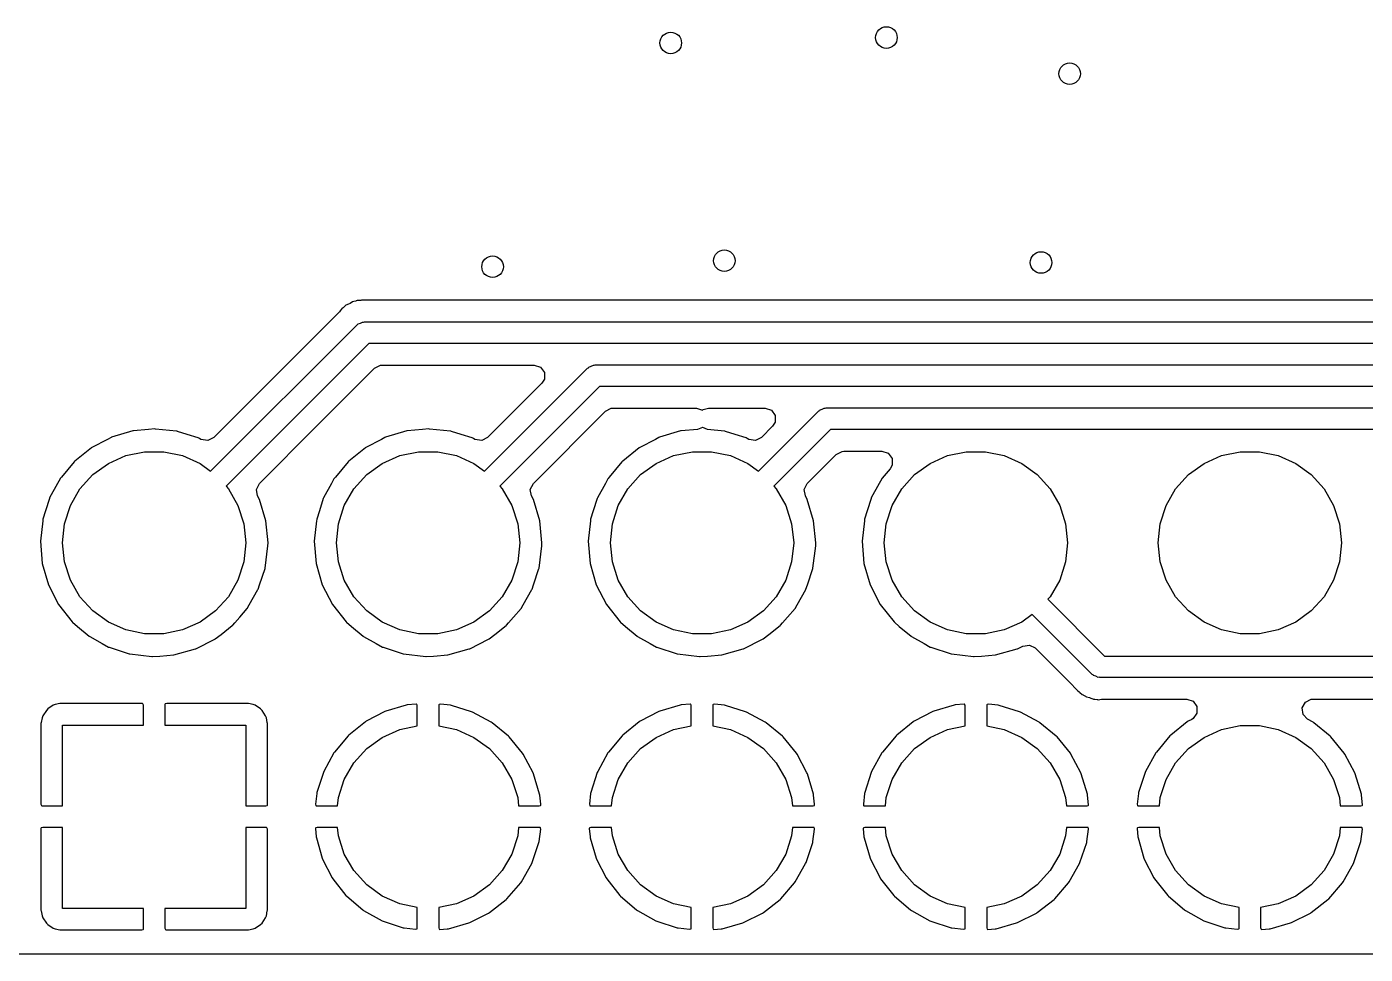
# Model space of a CAD drawing. Extents: x 100.2 to 143.8, y -109.8 to -50.2.
# Drawn here: x 106.88 to 119.29, y -109.8 to -101.2 of the extents above; entities that cross this region are included whole.
import ezdxf

# ---------------------------------------------------------------- set-up
doc = ezdxf.new("R2010")
doc.units = 0
doc.layers.add('BLACK', color=7, linetype='CONTINUOUS')

msp = doc.modelspace()

# ---------------------------------------------------------------- linework, layer by layer
at = {"layer": 'BLACK', "linetype": 'CONTINUOUS'}
for p, q in [((109.898, -103.751), (109.876, -103.765)), ((109.91, -103.749), (109.898, -103.751)), ((109.931, -103.743), (109.91, -103.749)), ((109.933, -103.742), (109.931, -103.743)), ((109.941, -103.738), (109.933, -103.742)), ((109.933, -103.742), (109.933, -103.742)), ((109.95, -103.738), (109.941, -103.738)), ((109.971, -103.737), (109.95, -103.738)), ((109.95, -103.738), (109.95, -103.738)), ((109.976, -103.737), (109.971, -103.737)), ((109.981, -103.736), (109.976, -103.737)), ((110, -103.736), (109.981, -103.736)), ((110.004, -103.736), (110, -103.736)), ((110.012, -103.736), (110.004, -103.736)), ((110.053, -103.734), (110.012, -103.736)), ((110.058, -103.736), (110.053, -103.734)), ((110.062, -103.736), (110.058, -103.736)), ((122.849, -103.736), (110.062, -103.736)), ((109.777, -103.843), (108.612, -105.009)), ((109.786, -103.833), (109.777, -103.843)), ((109.803, -103.81), (109.786, -103.833)), ((109.811, -103.805), (109.803, -103.81)), ((109.829, -103.791), (109.811, -103.805)), ((109.834, -103.786), (109.829, -103.791)), ((109.838, -103.782), (109.834, -103.786)), ((109.863, -103.772), (109.838, -103.782)), ((109.876, -103.765), (109.863, -103.772)), ((108.583, -105.32), (109.938, -103.966)), ((109.938, -103.966), (109.945, -103.962)), ((109.945, -103.962), (109.95, -103.956)), ((109.95, -103.956), (109.972, -103.948)), ((109.972, -103.948), (109.993, -103.938)), ((109.993, -103.938), (110.001, -103.939)), ((110.001, -103.939), (110.009, -103.936)), ((110.009, -103.936), (125.209, -103.936)), ((110.05, -104.136), (108.726, -105.461)), ((125.251, -104.136), (110.05, -104.136)), ((109.559, -104.911), (110.104, -104.366)), ((110.104, -104.366), (110.159, -104.338)), ((110.159, -104.338), (110.174, -104.337)), ((110.174, -104.337), (111.584, -104.337)), ((111.123, -105.32), (112.078, -104.365)), ((111.584, -104.337), (111.642, -104.356)), ((111.642, -104.356), (111.678, -104.405)), ((112.078, -104.365), (112.086, -104.362)), ((112.086, -104.362), (112.09, -104.355)), ((112.09, -104.355), (112.113, -104.348)), ((112.113, -104.348), (112.133, -104.337)), ((112.133, -104.337), (112.141, -104.338)), ((112.141, -104.338), (112.149, -104.336)), ((112.149, -104.336), (125.423, -104.336)), ((111.678, -104.467), (111.654, -104.506)), ((111.678, -104.405), (111.678, -104.467)), ((111.654, -104.506), (111.152, -105.009)), ((112.19, -104.536), (111.266, -105.461)), ((125.464, -104.536), (112.19, -104.536)), ((112.244, -104.765), (112.299, -104.738)), ((112.299, -104.738), (112.315, -104.736)), ((112.315, -104.736), (113.088, -104.736)), ((113.088, -104.736), (113.146, -104.755)), ((113.146, -104.755), (113.151, -104.75)), ((113.151, -104.75), (113.2, -104.736)), ((113.2, -104.736), (113.725, -104.736)), ((113.725, -104.736), (113.783, -104.755)), ((114.231, -104.755), (114.253, -104.747)), ((114.253, -104.747), (114.274, -104.737)), ((114.274, -104.737), (114.282, -104.738)), ((114.282, -104.738), (114.29, -104.735)), ((114.29, -104.735), (126.873, -104.735)), ((111.576, -105.434), (112.244, -104.765)), ((113.146, -104.755), (113.146, -104.755)), ((113.663, -105.32), (114.219, -104.765)), ((113.783, -104.755), (113.819, -104.805)), ((113.819, -104.866), (113.795, -104.905)), ((113.819, -104.805), (113.819, -104.866)), ((114.219, -104.765), (114.226, -104.761)), ((114.226, -104.761), (114.231, -104.755)), ((107.862, -104.948), (107.665, -105.006)), ((107.867, -104.948), (107.862, -104.948)), ((108.007, -104.935), (107.867, -104.948)), ((107.867, -104.948), (107.867, -104.948)), ((108.067, -104.929), (108.007, -104.935)), ((108.072, -104.93), (108.067, -104.929)), ((108.267, -104.95), (108.072, -104.93)), ((108.072, -104.93), (108.072, -104.93)), ((108.272, -104.951), (108.267, -104.95)), ((108.267, -104.95), (108.267, -104.95)), ((108.277, -104.952), (108.272, -104.951)), ((108.366, -104.98), (108.277, -104.952)), ((108.277, -104.952), (108.277, -104.952)), ((108.469, -105.012), (108.366, -104.98)), ((109.036, -105.434), (109.559, -104.911)), ((110.402, -104.948), (110.205, -105.006)), ((110.407, -104.948), (110.402, -104.948)), ((110.547, -104.935), (110.407, -104.948)), ((110.407, -104.948), (110.407, -104.948)), ((110.607, -104.929), (110.547, -104.935)), ((110.612, -104.93), (110.607, -104.929)), ((110.807, -104.95), (110.612, -104.93)), ((110.612, -104.93), (110.612, -104.93)), ((110.812, -104.951), (110.807, -104.95)), ((110.807, -104.95), (110.807, -104.95)), ((110.817, -104.952), (110.812, -104.951)), ((110.906, -104.98), (110.817, -104.952)), ((110.817, -104.952), (110.817, -104.952)), ((111.009, -105.012), (110.906, -104.98)), ((112.942, -104.948), (112.745, -105.006)), ((112.947, -104.948), (112.942, -104.948)), ((113.097, -104.934), (112.947, -104.948)), ((112.947, -104.948), (112.947, -104.948)), ((113.146, -104.916), (113.097, -104.934)), ((113.147, -104.915), (113.146, -104.916)), ((113.19, -104.934), (113.147, -104.915)), ((113.347, -104.95), (113.19, -104.934)), ((113.352, -104.951), (113.347, -104.95)), ((113.347, -104.95), (113.347, -104.95)), ((113.357, -104.952), (113.352, -104.951)), ((113.446, -104.98), (113.357, -104.952)), ((113.357, -104.952), (113.357, -104.952)), ((113.549, -105.012), (113.446, -104.98)), ((113.795, -104.905), (113.692, -105.009)), ((114.331, -104.935), (113.806, -105.461)), ((126.915, -104.935), (114.331, -104.935)), ((107.478, -105.105), (107.325, -105.228)), ((107.482, -105.102), (107.478, -105.105)), ((107.628, -105.026), (107.482, -105.102)), ((107.66, -105.009), (107.628, -105.026)), ((107.665, -105.006), (107.66, -105.009)), ((107.66, -105.009), (107.66, -105.009)), ((108.48, -105.018), (108.469, -105.012)), ((108.494, -105.026), (108.48, -105.018)), ((108.557, -105.036), (108.494, -105.026)), ((108.612, -105.009), (108.557, -105.036)), ((110.018, -105.105), (109.865, -105.228)), ((110.022, -105.102), (110.018, -105.105)), ((110.168, -105.026), (110.022, -105.102)), ((110.2, -105.009), (110.168, -105.026)), ((110.205, -105.006), (110.2, -105.009)), ((110.2, -105.009), (110.2, -105.009)), ((111.02, -105.018), (111.009, -105.012)), ((111.034, -105.026), (111.02, -105.018)), ((111.097, -105.036), (111.034, -105.026)), ((111.152, -105.009), (111.097, -105.036)), ((112.558, -105.105), (112.405, -105.228)), ((112.562, -105.102), (112.558, -105.105)), ((112.708, -105.026), (112.562, -105.102)), ((112.74, -105.009), (112.708, -105.026)), ((112.745, -105.006), (112.74, -105.009)), ((112.74, -105.009), (112.74, -105.009)), ((113.56, -105.018), (113.549, -105.012)), ((113.574, -105.026), (113.56, -105.018)), ((113.637, -105.036), (113.574, -105.026)), ((113.692, -105.009), (113.637, -105.036)), ((107.318, -105.235), (107.2, -105.375)), ((107.321, -105.231), (107.318, -105.235)), ((107.318, -105.235), (107.318, -105.235)), ((107.325, -105.228), (107.321, -105.231)), ((107.325, -105.228), (107.325, -105.228)), ((107.491, -105.353), (107.635, -105.249)), ((107.635, -105.249), (107.797, -105.177)), ((107.797, -105.177), (107.971, -105.14)), ((107.971, -105.14), (108.149, -105.14)), ((108.149, -105.14), (108.323, -105.177)), ((108.323, -105.177), (108.485, -105.249)), ((108.485, -105.249), (108.583, -105.32)), ((109.858, -105.235), (109.74, -105.375)), ((109.861, -105.231), (109.858, -105.235)), ((109.858, -105.235), (109.858, -105.235)), ((109.865, -105.228), (109.861, -105.231)), ((109.865, -105.228), (109.865, -105.228)), ((110.031, -105.353), (110.175, -105.249)), ((110.175, -105.249), (110.337, -105.177)), ((110.337, -105.177), (110.511, -105.14)), ((110.511, -105.14), (110.689, -105.14)), ((110.689, -105.14), (110.863, -105.177)), ((110.863, -105.177), (111.025, -105.249)), ((111.025, -105.249), (111.123, -105.32)), ((112.398, -105.235), (112.28, -105.375)), ((112.401, -105.231), (112.398, -105.235)), ((112.398, -105.235), (112.398, -105.235)), ((112.405, -105.228), (112.401, -105.231)), ((112.405, -105.228), (112.405, -105.228)), ((112.571, -105.353), (112.715, -105.249)), ((112.715, -105.249), (112.877, -105.177)), ((112.877, -105.177), (113.051, -105.14)), ((113.051, -105.14), (113.229, -105.14)), ((113.229, -105.14), (113.403, -105.177)), ((113.403, -105.177), (113.565, -105.249)), ((113.565, -105.249), (113.663, -105.32)), ((114.116, -105.434), (114.385, -105.165)), ((114.385, -105.165), (114.44, -105.137)), ((114.44, -105.137), (114.455, -105.136)), ((114.455, -105.136), (114.809, -105.136)), ((114.809, -105.136), (114.867, -105.155)), ((114.867, -105.155), (114.903, -105.204)), ((114.903, -105.204), (114.903, -105.266)), ((115.111, -105.353), (115.255, -105.249)), ((115.255, -105.249), (115.417, -105.177)), ((115.417, -105.177), (115.591, -105.14)), ((115.591, -105.14), (115.769, -105.14)), ((115.769, -105.14), (115.943, -105.177)), ((115.943, -105.177), (116.105, -105.249)), ((116.105, -105.249), (116.249, -105.353)), ((117.651, -105.353), (117.795, -105.249)), ((117.795, -105.249), (117.957, -105.177)), ((117.957, -105.177), (118.131, -105.14)), ((118.131, -105.14), (118.309, -105.14)), ((118.309, -105.14), (118.483, -105.177)), ((118.483, -105.177), (118.645, -105.249)), ((118.645, -105.249), (118.789, -105.353)), ((107.372, -105.485), (107.491, -105.353)), ((109.912, -105.485), (110.031, -105.353)), ((112.452, -105.485), (112.571, -105.353)), ((114.885, -105.299), (114.812, -105.385)), ((114.903, -105.266), (114.885, -105.299)), ((114.992, -105.485), (115.111, -105.353)), ((116.249, -105.353), (116.368, -105.485)), ((117.532, -105.485), (117.651, -105.353)), ((118.789, -105.353), (118.908, -105.485)), ((107.164, -105.434), (107.09, -105.569)), ((107.187, -105.393), (107.164, -105.434)), ((107.189, -105.389), (107.187, -105.393)), ((107.187, -105.393), (107.187, -105.393)), ((107.2, -105.375), (107.189, -105.389)), ((107.283, -105.639), (107.372, -105.485)), ((108.726, -105.461), (108.748, -105.485)), ((108.748, -105.485), (108.837, -105.639)), ((109.008, -105.49), (109.036, -105.434)), ((109.019, -105.55), (109.008, -105.49)), ((109.704, -105.434), (109.63, -105.569)), ((109.727, -105.393), (109.704, -105.434)), ((109.729, -105.389), (109.727, -105.393)), ((109.727, -105.393), (109.727, -105.393)), ((109.74, -105.375), (109.729, -105.389)), ((109.823, -105.639), (109.912, -105.485)), ((111.266, -105.461), (111.288, -105.485)), ((111.288, -105.485), (111.377, -105.639)), ((111.548, -105.49), (111.576, -105.434)), ((111.559, -105.55), (111.548, -105.49)), ((112.244, -105.434), (112.17, -105.569)), ((112.267, -105.393), (112.244, -105.434)), ((112.269, -105.389), (112.267, -105.393)), ((112.267, -105.393), (112.267, -105.393)), ((112.28, -105.375), (112.269, -105.389)), ((112.363, -105.639), (112.452, -105.485)), ((113.806, -105.461), (113.828, -105.485)), ((113.828, -105.485), (113.917, -105.639)), ((114.088, -105.49), (114.116, -105.434)), ((114.099, -105.55), (114.088, -105.49)), ((114.784, -105.434), (114.71, -105.569)), ((114.807, -105.393), (114.784, -105.434)), ((114.809, -105.389), (114.807, -105.393)), ((114.807, -105.393), (114.807, -105.393)), ((114.812, -105.385), (114.809, -105.389)), ((114.903, -105.639), (114.992, -105.485)), ((116.368, -105.485), (116.457, -105.639)), ((117.443, -105.639), (117.532, -105.485)), ((118.908, -105.485), (118.997, -105.639)), ((107.088, -105.574), (107.052, -105.689)), ((107.09, -105.569), (107.088, -105.574)), ((107.088, -105.574), (107.088, -105.574)), ((109.036, -105.583), (109.019, -105.55)), ((109.095, -105.78), (109.036, -105.583)), ((109.628, -105.574), (109.592, -105.689)), ((109.63, -105.569), (109.628, -105.574)), ((109.628, -105.574), (109.628, -105.574)), ((111.576, -105.583), (111.559, -105.55)), ((111.635, -105.78), (111.576, -105.583)), ((112.168, -105.574), (112.132, -105.689)), ((112.17, -105.569), (112.168, -105.574)), ((112.168, -105.574), (112.168, -105.574)), ((114.116, -105.583), (114.099, -105.55)), ((114.175, -105.78), (114.116, -105.583)), ((114.708, -105.574), (114.672, -105.689)), ((114.71, -105.569), (114.708, -105.574)), ((114.708, -105.574), (114.708, -105.574)), ((107.052, -105.689), (107.027, -105.766)), ((107.229, -105.808), (107.283, -105.639)), ((108.837, -105.639), (108.891, -105.808)), ((109.592, -105.689), (109.567, -105.766)), ((109.769, -105.808), (109.823, -105.639)), ((111.377, -105.639), (111.431, -105.808)), ((112.132, -105.689), (112.107, -105.766)), ((112.309, -105.808), (112.363, -105.639)), ((113.917, -105.639), (113.971, -105.808)), ((114.672, -105.689), (114.647, -105.766)), ((114.849, -105.808), (114.903, -105.639)), ((116.457, -105.639), (116.511, -105.808)), ((117.389, -105.808), (117.443, -105.639)), ((118.997, -105.639), (119.051, -105.808)), ((107.026, -105.78), (107.005, -105.97)), ((107.027, -105.77), (107.026, -105.78)), ((107.027, -105.766), (107.027, -105.77)), ((107.027, -105.77), (107.027, -105.77)), ((107.21, -105.985), (107.229, -105.808)), ((108.891, -105.808), (108.91, -105.985)), ((109.116, -105.985), (109.095, -105.78)), ((109.566, -105.78), (109.545, -105.97)), ((109.567, -105.77), (109.566, -105.78)), ((109.567, -105.766), (109.567, -105.77)), ((109.567, -105.77), (109.567, -105.77)), ((109.75, -105.985), (109.769, -105.808)), ((111.431, -105.808), (111.45, -105.985)), ((111.656, -105.985), (111.635, -105.78)), ((112.106, -105.78), (112.085, -105.97)), ((112.107, -105.77), (112.106, -105.78)), ((112.107, -105.766), (112.107, -105.77)), ((112.107, -105.77), (112.107, -105.77)), ((112.29, -105.985), (112.309, -105.808)), ((113.971, -105.808), (113.99, -105.985)), ((114.196, -105.985), (114.175, -105.78)), ((114.646, -105.78), (114.625, -105.97)), ((114.647, -105.77), (114.646, -105.78)), ((114.647, -105.766), (114.647, -105.77)), ((114.647, -105.77), (114.647, -105.77)), ((114.83, -105.985), (114.849, -105.808)), ((116.511, -105.808), (116.53, -105.985)), ((117.37, -105.985), (117.389, -105.808)), ((119.051, -105.808), (119.07, -105.985)), ((107.005, -105.97), (107.022, -106.176)), ((107.229, -106.162), (107.21, -105.985)), ((108.91, -105.985), (108.891, -106.162)), ((109.115, -106.014), (109.116, -105.985)), ((109.545, -105.97), (109.562, -106.176)), ((109.769, -106.162), (109.75, -105.985)), ((111.45, -105.985), (111.431, -106.162)), ((111.655, -106.014), (111.656, -105.985)), ((112.085, -105.97), (112.102, -106.176)), ((112.309, -106.162), (112.29, -105.985)), ((113.99, -105.985), (113.971, -106.162)), ((114.195, -106.014), (114.196, -105.985)), ((114.625, -105.97), (114.642, -106.176)), ((114.849, -106.162), (114.83, -105.985)), ((116.53, -105.985), (116.511, -106.162)), ((117.389, -106.162), (117.37, -105.985)), ((119.07, -105.985), (119.051, -106.162)), ((109.089, -106.219), (109.115, -106.014)), ((111.629, -106.219), (111.655, -106.014)), ((114.169, -106.219), (114.195, -106.014)), ((107.022, -106.176), (107.079, -106.374)), ((107.283, -106.331), (107.229, -106.162)), ((108.891, -106.162), (108.837, -106.331)), ((109.038, -106.374), (109.088, -106.223)), ((109.088, -106.223), (109.089, -106.219)), ((109.088, -106.223), (109.088, -106.223)), ((109.562, -106.176), (109.619, -106.374)), ((109.823, -106.331), (109.769, -106.162)), ((111.431, -106.162), (111.377, -106.331)), ((111.578, -106.374), (111.628, -106.223)), ((111.628, -106.223), (111.629, -106.219)), ((111.628, -106.223), (111.628, -106.223)), ((112.102, -106.176), (112.159, -106.374)), ((112.363, -106.331), (112.309, -106.162)), ((113.971, -106.162), (113.917, -106.331)), ((114.118, -106.374), (114.168, -106.223)), ((114.168, -106.223), (114.169, -106.219)), ((114.168, -106.223), (114.168, -106.223)), ((114.642, -106.176), (114.699, -106.374)), ((114.903, -106.331), (114.849, -106.162)), ((116.511, -106.162), (116.457, -106.331)), ((117.443, -106.331), (117.389, -106.162)), ((119.051, -106.162), (118.997, -106.331)), ((107.372, -106.485), (107.283, -106.331)), ((108.837, -106.331), (108.748, -106.485)), ((109.912, -106.485), (109.823, -106.331)), ((111.377, -106.331), (111.288, -106.485)), ((112.452, -106.485), (112.363, -106.331)), ((113.917, -106.331), (113.828, -106.485)), ((114.992, -106.485), (114.903, -106.331)), ((116.457, -106.331), (116.368, -106.485)), ((117.532, -106.485), (117.443, -106.331)), ((118.997, -106.331), (118.908, -106.485)), ((107.079, -106.374), (107.173, -106.557)), ((107.491, -106.617), (107.372, -106.485)), ((108.748, -106.485), (108.629, -106.617)), ((108.941, -106.561), (109.022, -106.419)), ((109.022, -106.419), (109.024, -106.414)), ((109.022, -106.419), (109.022, -106.419)), ((109.024, -106.414), (109.038, -106.374)), ((109.619, -106.374), (109.713, -106.557)), ((110.031, -106.617), (109.912, -106.485)), ((111.288, -106.485), (111.169, -106.617)), ((111.481, -106.561), (111.562, -106.419)), ((111.562, -106.419), (111.564, -106.414)), ((111.562, -106.419), (111.562, -106.419)), ((111.564, -106.414), (111.578, -106.374)), ((112.159, -106.374), (112.253, -106.557)), ((112.571, -106.617), (112.452, -106.485)), ((113.828, -106.485), (113.709, -106.617)), ((114.021, -106.561), (114.102, -106.419)), ((114.102, -106.419), (114.104, -106.414)), ((114.102, -106.419), (114.102, -106.419)), ((114.104, -106.414), (114.118, -106.374)), ((114.699, -106.374), (114.793, -106.557)), ((115.111, -106.617), (114.992, -106.485)), ((116.368, -106.485), (116.346, -106.509)), ((117.651, -106.617), (117.532, -106.485)), ((118.908, -106.485), (118.789, -106.617)), ((107.173, -106.557), (107.301, -106.718)), ((108.853, -106.674), (108.923, -106.593)), ((108.923, -106.593), (108.941, -106.561)), ((109.713, -106.557), (109.841, -106.718)), ((111.393, -106.674), (111.463, -106.593)), ((111.463, -106.593), (111.481, -106.561)), ((112.253, -106.557), (112.381, -106.718)), ((113.933, -106.674), (114.003, -106.593)), ((114.003, -106.593), (114.021, -106.561)), ((114.793, -106.557), (114.921, -106.718)), ((116.346, -106.509), (116.871, -107.035)), ((107.301, -106.718), (107.304, -106.721)), ((107.304, -106.721), (107.304, -106.721)), ((107.304, -106.721), (107.349, -106.76)), ((107.635, -106.721), (107.491, -106.617)), ((107.797, -106.793), (107.635, -106.721)), ((108.485, -106.721), (108.323, -106.793)), ((108.629, -106.617), (108.485, -106.721)), ((108.788, -106.749), (108.807, -106.727)), ((108.807, -106.727), (108.853, -106.674)), ((109.841, -106.718), (109.844, -106.721)), ((109.844, -106.721), (109.844, -106.721)), ((109.844, -106.721), (109.889, -106.76)), ((110.175, -106.721), (110.031, -106.617)), ((110.337, -106.793), (110.175, -106.721)), ((111.025, -106.721), (110.863, -106.793)), ((111.169, -106.617), (111.025, -106.721)), ((111.328, -106.749), (111.347, -106.727)), ((111.347, -106.727), (111.393, -106.674)), ((112.381, -106.718), (112.384, -106.721)), ((112.384, -106.721), (112.384, -106.721)), ((112.384, -106.721), (112.429, -106.76)), ((112.715, -106.721), (112.571, -106.617)), ((112.877, -106.793), (112.715, -106.721)), ((113.565, -106.721), (113.403, -106.793)), ((113.709, -106.617), (113.565, -106.721)), ((113.868, -106.749), (113.887, -106.727)), ((113.887, -106.727), (113.933, -106.674)), ((114.921, -106.718), (114.924, -106.721)), ((114.924, -106.721), (114.924, -106.721)), ((114.924, -106.721), (114.969, -106.76)), ((115.255, -106.721), (115.111, -106.617)), ((115.417, -106.793), (115.255, -106.721)), ((116.105, -106.721), (115.943, -106.793)), ((116.203, -106.65), (116.105, -106.721)), ((116.759, -107.205), (116.203, -106.65)), ((117.795, -106.721), (117.651, -106.617)), ((117.957, -106.793), (117.795, -106.721)), ((118.645, -106.721), (118.483, -106.793)), ((118.789, -106.617), (118.645, -106.721)), ((107.349, -106.76), (107.458, -106.852)), ((107.458, -106.852), (107.462, -106.854)), ((107.462, -106.854), (107.462, -106.854)), ((107.462, -106.854), (107.579, -106.919)), ((107.971, -106.83), (107.797, -106.793)), ((108.149, -106.83), (107.971, -106.83)), ((108.323, -106.793), (108.149, -106.83)), ((108.626, -106.876), (108.68, -106.834)), ((108.68, -106.834), (108.784, -106.752)), ((108.784, -106.752), (108.788, -106.749)), ((108.784, -106.752), (108.784, -106.752)), ((109.889, -106.76), (109.998, -106.852)), ((109.998, -106.852), (110.002, -106.854)), ((110.002, -106.854), (110.002, -106.854)), ((110.002, -106.854), (110.119, -106.919)), ((110.511, -106.83), (110.337, -106.793)), ((110.689, -106.83), (110.511, -106.83)), ((110.863, -106.793), (110.689, -106.83)), ((111.166, -106.876), (111.22, -106.834)), ((111.22, -106.834), (111.324, -106.752)), ((111.324, -106.752), (111.328, -106.749)), ((111.324, -106.752), (111.324, -106.752)), ((112.429, -106.76), (112.538, -106.852)), ((112.538, -106.852), (112.542, -106.854)), ((112.542, -106.854), (112.542, -106.854)), ((112.542, -106.854), (112.659, -106.919)), ((113.051, -106.83), (112.877, -106.793)), ((113.229, -106.83), (113.051, -106.83)), ((113.403, -106.793), (113.229, -106.83)), ((113.706, -106.876), (113.76, -106.834)), ((113.76, -106.834), (113.864, -106.752)), ((113.864, -106.752), (113.868, -106.749)), ((113.864, -106.752), (113.864, -106.752)), ((114.969, -106.76), (115.078, -106.852)), ((115.078, -106.852), (115.082, -106.854)), ((115.082, -106.854), (115.082, -106.854)), ((115.082, -106.854), (115.199, -106.919)), ((115.591, -106.83), (115.417, -106.793)), ((115.769, -106.83), (115.591, -106.83)), ((115.943, -106.793), (115.769, -106.83)), ((118.131, -106.83), (117.957, -106.793)), ((118.309, -106.83), (118.131, -106.83)), ((118.483, -106.793), (118.309, -106.83)), ((107.579, -106.919), (107.637, -106.952)), ((107.637, -106.952), (107.642, -106.954)), ((107.642, -106.954), (107.829, -107.014)), ((108.243, -107.025), (108.442, -106.969)), ((108.442, -106.969), (108.446, -106.967)), ((108.446, -106.967), (108.621, -106.878)), ((108.446, -106.967), (108.446, -106.967)), ((108.621, -106.878), (108.626, -106.876)), ((108.621, -106.878), (108.621, -106.878)), ((110.119, -106.919), (110.177, -106.952)), ((110.177, -106.952), (110.182, -106.954)), ((110.182, -106.954), (110.369, -107.014)), ((110.783, -107.025), (110.982, -106.969)), ((110.982, -106.969), (110.986, -106.967)), ((110.986, -106.967), (111.161, -106.878)), ((110.986, -106.967), (110.986, -106.967)), ((111.161, -106.878), (111.166, -106.876)), ((111.161, -106.878), (111.161, -106.878)), ((112.659, -106.919), (112.717, -106.952)), ((112.717, -106.952), (112.722, -106.954)), ((112.722, -106.954), (112.909, -107.014)), ((113.323, -107.025), (113.522, -106.969)), ((113.522, -106.969), (113.526, -106.967)), ((113.526, -106.967), (113.701, -106.878)), ((113.526, -106.967), (113.526, -106.967)), ((113.701, -106.878), (113.706, -106.876)), ((113.701, -106.878), (113.701, -106.878)), ((115.199, -106.919), (115.257, -106.952)), ((115.257, -106.952), (115.262, -106.954)), ((115.262, -106.954), (115.449, -107.014)), ((115.863, -107.025), (116.062, -106.969)), ((116.062, -106.969), (116.066, -106.967)), ((116.066, -106.967), (116.116, -106.942)), ((116.066, -106.967), (116.066, -106.967)), ((116.116, -106.942), (116.176, -106.933)), ((116.176, -106.933), (116.23, -106.96)), ((116.23, -106.96), (116.579, -107.309)), ((107.829, -107.014), (107.829, -107.014)), ((107.829, -107.014), (107.833, -107.016)), ((107.833, -107.016), (108.038, -107.04)), ((108.038, -107.04), (108.043, -107.04)), ((108.043, -107.04), (108.111, -107.035)), ((108.043, -107.04), (108.043, -107.04)), ((108.111, -107.035), (108.243, -107.025)), ((110.369, -107.014), (110.369, -107.014)), ((110.369, -107.014), (110.373, -107.016)), ((110.373, -107.016), (110.578, -107.04)), ((110.578, -107.04), (110.583, -107.04)), ((110.583, -107.04), (110.651, -107.035)), ((110.583, -107.04), (110.583, -107.04)), ((110.651, -107.035), (110.783, -107.025)), ((112.909, -107.014), (112.909, -107.014)), ((112.909, -107.014), (112.913, -107.016)), ((112.913, -107.016), (113.118, -107.04)), ((113.118, -107.04), (113.123, -107.04)), ((113.123, -107.04), (113.191, -107.035)), ((113.123, -107.04), (113.123, -107.04)), ((113.191, -107.035), (113.323, -107.025)), ((115.449, -107.014), (115.449, -107.014)), ((115.449, -107.014), (115.453, -107.016)), ((115.453, -107.016), (115.658, -107.04)), ((115.658, -107.04), (115.663, -107.04)), ((115.663, -107.04), (115.731, -107.035)), ((115.663, -107.04), (115.663, -107.04)), ((115.731, -107.035), (115.863, -107.025)), ((116.871, -107.035), (126.774, -107.035)), ((116.766, -107.209), (116.759, -107.205)), ((116.771, -107.215), (116.766, -107.209)), ((116.793, -107.223), (116.771, -107.215)), ((116.814, -107.233), (116.793, -107.223)), ((116.822, -107.232), (116.814, -107.233)), ((116.83, -107.235), (116.822, -107.232)), ((126.815, -107.235), (116.83, -107.235)), ((116.579, -107.309), (116.582, -107.312)), ((116.582, -107.312), (116.584, -107.317)), ((116.584, -107.317), (116.591, -107.323)), ((116.591, -107.323), (116.62, -107.35)), ((116.62, -107.35), (116.623, -107.353)), ((116.623, -107.353), (116.637, -107.367)), ((107.186, -107.476), (107.142, -107.485)), ((107.195, -107.475), (107.186, -107.476)), ((107.952, -107.475), (107.195, -107.475)), ((107.956, -107.478), (107.952, -107.475)), ((107.958, -107.483), (107.956, -107.478)), ((107.96, -107.491), (107.958, -107.483)), ((108.163, -107.479), (108.16, -107.483)), ((108.16, -107.483), (108.16, -107.675)), ((108.176, -107.475), (108.163, -107.479)), ((108.925, -107.475), (108.176, -107.475)), ((108.934, -107.476), (108.925, -107.475)), ((108.978, -107.485), (108.934, -107.476)), ((110.49, -107.481), (110.407, -107.488)), ((110.494, -107.481), (110.49, -107.481)), ((110.496, -107.483), (110.494, -107.481)), ((110.498, -107.49), (110.496, -107.483)), ((110.716, -107.481), (110.703, -107.484)), ((110.807, -107.491), (110.716, -107.481)), ((113.03, -107.481), (112.947, -107.488)), ((113.034, -107.481), (113.03, -107.481)), ((113.036, -107.483), (113.034, -107.481)), ((113.038, -107.49), (113.036, -107.483)), ((113.256, -107.481), (113.243, -107.484)), ((113.347, -107.491), (113.256, -107.481)), ((115.57, -107.481), (115.487, -107.488)), ((115.574, -107.481), (115.57, -107.481)), ((115.576, -107.483), (115.574, -107.481)), ((115.578, -107.49), (115.576, -107.483)), ((115.796, -107.481), (115.783, -107.484)), ((115.887, -107.491), (115.796, -107.481)), ((116.637, -107.367), (116.64, -107.369)), ((116.64, -107.369), (116.644, -107.373)), ((116.644, -107.373), (116.666, -107.393)), ((116.666, -107.393), (116.675, -107.396)), ((116.675, -107.396), (116.675, -107.396)), ((116.675, -107.396), (116.677, -107.397)), ((116.677, -107.397), (116.696, -107.407)), ((116.696, -107.407), (116.698, -107.409)), ((116.698, -107.409), (116.698, -107.409)), ((116.698, -107.409), (116.706, -107.414)), ((116.706, -107.414), (116.732, -107.42)), ((116.732, -107.42), (116.745, -107.425)), ((116.745, -107.425), (116.764, -107.432)), ((116.764, -107.432), (116.764, -107.432)), ((116.764, -107.432), (116.77, -107.434)), ((116.77, -107.434), (116.776, -107.435)), ((116.776, -107.435), (116.783, -107.435)), ((116.783, -107.435), (116.805, -107.438)), ((116.805, -107.438), (116.806, -107.438)), ((116.806, -107.438), (116.806, -107.438)), ((116.806, -107.438), (116.815, -107.44)), ((116.815, -107.44), (116.844, -107.436)), ((116.844, -107.436), (116.857, -107.435)), ((116.857, -107.435), (117.635, -107.435)), ((117.635, -107.435), (117.694, -107.454)), ((117.694, -107.454), (117.73, -107.503)), ((118.706, -107.516), (118.735, -107.462)), ((118.735, -107.462), (118.79, -107.436)), ((118.79, -107.436), (118.803, -107.435)), ((118.803, -107.435), (120.175, -107.435)), ((107.02, -107.607), (107.011, -107.651)), ((107.027, -107.589), (107.02, -107.607)), ((107.06, -107.539), (107.027, -107.589)), ((107.074, -107.525), (107.06, -107.539)), ((107.124, -107.492), (107.074, -107.525)), ((107.142, -107.485), (107.124, -107.492)), ((107.96, -107.675), (107.96, -107.491)), ((108.996, -107.492), (108.978, -107.485)), ((109.046, -107.525), (108.996, -107.492)), ((109.06, -107.539), (109.046, -107.525)), ((109.093, -107.589), (109.06, -107.539)), ((109.1, -107.607), (109.093, -107.589)), ((109.109, -107.651), (109.1, -107.607)), ((110.2, -107.549), (110.027, -107.64)), ((110.209, -107.545), (110.2, -107.549)), ((110.398, -107.49), (110.209, -107.545)), ((110.407, -107.488), (110.398, -107.49)), ((110.5, -107.495), (110.498, -107.49)), ((110.5, -107.682), (110.5, -107.495)), ((110.701, -107.486), (110.7, -107.49)), ((110.7, -107.49), (110.7, -107.682)), ((110.703, -107.484), (110.701, -107.486)), ((110.817, -107.493), (110.807, -107.491)), ((111.004, -107.551), (110.817, -107.493)), ((111.013, -107.555), (111.004, -107.551)), ((111.186, -107.648), (111.013, -107.555)), ((112.74, -107.549), (112.567, -107.64)), ((112.749, -107.545), (112.74, -107.549)), ((112.938, -107.49), (112.749, -107.545)), ((112.947, -107.488), (112.938, -107.49)), ((113.04, -107.495), (113.038, -107.49)), ((113.04, -107.682), (113.04, -107.495)), ((113.241, -107.486), (113.24, -107.49)), ((113.24, -107.49), (113.24, -107.682)), ((113.243, -107.484), (113.241, -107.486)), ((113.357, -107.493), (113.347, -107.491)), ((113.544, -107.551), (113.357, -107.493)), ((113.553, -107.555), (113.544, -107.551)), ((113.726, -107.648), (113.553, -107.555)), ((115.28, -107.549), (115.107, -107.64)), ((115.289, -107.545), (115.28, -107.549)), ((115.478, -107.49), (115.289, -107.545)), ((115.487, -107.488), (115.478, -107.49)), ((115.58, -107.495), (115.578, -107.49)), ((115.58, -107.682), (115.58, -107.495)), ((115.781, -107.486), (115.78, -107.49)), ((115.78, -107.49), (115.78, -107.682)), ((115.783, -107.484), (115.781, -107.486)), ((115.897, -107.493), (115.887, -107.491)), ((116.084, -107.551), (115.897, -107.493)), ((116.093, -107.555), (116.084, -107.551)), ((116.266, -107.648), (116.093, -107.555)), ((117.73, -107.565), (117.694, -107.614)), ((117.73, -107.503), (117.73, -107.565)), ((118.714, -107.577), (118.706, -107.516)), ((118.756, -107.621), (118.714, -107.577)), ((107.011, -107.651), (107.01, -107.66)), ((107.01, -107.66), (107.01, -108.409)), ((107.21, -108.425), (107.21, -107.675)), ((107.21, -107.675), (107.96, -107.675)), ((108.16, -107.675), (108.91, -107.675)), ((108.91, -107.675), (108.91, -108.425)), ((109.11, -107.66), (109.109, -107.651)), ((109.11, -108.417), (109.11, -107.66)), ((110.018, -107.645), (109.866, -107.768)), ((110.027, -107.64), (110.018, -107.645)), ((110.175, -107.789), (110.337, -107.717)), ((110.337, -107.717), (110.5, -107.682)), ((110.7, -107.682), (110.863, -107.717)), ((110.863, -107.717), (111.025, -107.789)), ((111.194, -107.653), (111.186, -107.648)), ((111.345, -107.778), (111.194, -107.653)), ((112.558, -107.645), (112.406, -107.768)), ((112.567, -107.64), (112.558, -107.645)), ((112.715, -107.789), (112.877, -107.717)), ((112.877, -107.717), (113.04, -107.682)), ((113.24, -107.682), (113.403, -107.717)), ((113.403, -107.717), (113.565, -107.789)), ((113.734, -107.653), (113.726, -107.648)), ((113.885, -107.778), (113.734, -107.653)), ((115.098, -107.645), (114.946, -107.768)), ((115.107, -107.64), (115.098, -107.645)), ((115.255, -107.789), (115.417, -107.717)), ((115.417, -107.717), (115.58, -107.682)), ((115.78, -107.682), (115.943, -107.717)), ((115.943, -107.717), (116.105, -107.789)), ((116.274, -107.653), (116.266, -107.648)), ((116.425, -107.778), (116.274, -107.653)), ((117.638, -107.645), (117.486, -107.768)), ((117.647, -107.64), (117.638, -107.645)), ((117.681, -107.622), (117.647, -107.64)), ((117.694, -107.614), (117.681, -107.622)), ((117.795, -107.789), (117.957, -107.717)), ((117.957, -107.717), (118.131, -107.68)), ((118.131, -107.68), (118.309, -107.68)), ((118.309, -107.68), (118.483, -107.717)), ((118.483, -107.717), (118.645, -107.789)), ((118.806, -107.648), (118.756, -107.621)), ((118.814, -107.653), (118.806, -107.648)), ((118.965, -107.778), (118.814, -107.653)), ((109.859, -107.775), (109.733, -107.925)), ((109.866, -107.768), (109.859, -107.775)), ((110.031, -107.893), (110.175, -107.789)), ((111.025, -107.789), (111.169, -107.893)), ((111.352, -107.785), (111.345, -107.778)), ((111.476, -107.937), (111.352, -107.785)), ((112.399, -107.775), (112.273, -107.925)), ((112.406, -107.768), (112.399, -107.775)), ((112.571, -107.893), (112.715, -107.789)), ((113.565, -107.789), (113.709, -107.893)), ((113.892, -107.785), (113.885, -107.778)), ((114.016, -107.937), (113.892, -107.785)), ((114.939, -107.775), (114.813, -107.925)), ((114.946, -107.768), (114.939, -107.775)), ((115.111, -107.893), (115.255, -107.789)), ((116.105, -107.789), (116.249, -107.893)), ((116.432, -107.785), (116.425, -107.778)), ((116.556, -107.937), (116.432, -107.785)), ((117.479, -107.775), (117.353, -107.925)), ((117.486, -107.768), (117.479, -107.775)), ((117.651, -107.893), (117.795, -107.789)), ((118.645, -107.789), (118.789, -107.893)), ((118.972, -107.785), (118.965, -107.778)), ((119.096, -107.937), (118.972, -107.785)), ((109.727, -107.933), (109.633, -108.105)), ((109.733, -107.925), (109.727, -107.933)), ((109.912, -108.025), (110.031, -107.893)), ((111.169, -107.893), (111.288, -108.025)), ((111.481, -107.945), (111.476, -107.937)), ((111.573, -108.119), (111.481, -107.945)), ((112.267, -107.933), (112.173, -108.105)), ((112.273, -107.925), (112.267, -107.933)), ((112.452, -108.025), (112.571, -107.893)), ((113.709, -107.893), (113.828, -108.025)), ((114.021, -107.945), (114.016, -107.937)), ((114.113, -108.119), (114.021, -107.945)), ((114.807, -107.933), (114.713, -108.105)), ((114.813, -107.925), (114.807, -107.933)), ((114.992, -108.025), (115.111, -107.893)), ((116.249, -107.893), (116.368, -108.025)), ((116.561, -107.945), (116.556, -107.937)), ((116.653, -108.119), (116.561, -107.945)), ((117.347, -107.933), (117.253, -108.105)), ((117.353, -107.925), (117.347, -107.933)), ((117.532, -108.025), (117.651, -107.893)), ((118.789, -107.893), (118.908, -108.025)), ((119.101, -107.945), (119.096, -107.937)), ((119.193, -108.119), (119.101, -107.945)), ((109.823, -108.179), (109.912, -108.025)), ((111.288, -108.025), (111.377, -108.179)), ((112.363, -108.179), (112.452, -108.025)), ((113.828, -108.025), (113.917, -108.179)), ((114.903, -108.179), (114.992, -108.025)), ((116.368, -108.025), (116.457, -108.179)), ((117.443, -108.179), (117.532, -108.025)), ((118.908, -108.025), (118.997, -108.179)), ((109.629, -108.114), (109.569, -108.301)), ((109.633, -108.105), (109.629, -108.114)), ((109.769, -108.348), (109.823, -108.179)), ((111.377, -108.179), (111.431, -108.348)), ((111.577, -108.128), (111.573, -108.119)), ((111.634, -108.315), (111.577, -108.128)), ((112.169, -108.114), (112.109, -108.301)), ((112.173, -108.105), (112.169, -108.114)), ((112.309, -108.348), (112.363, -108.179)), ((113.917, -108.179), (113.971, -108.348)), ((114.117, -108.128), (114.113, -108.119)), ((114.174, -108.315), (114.117, -108.128)), ((114.709, -108.114), (114.649, -108.301)), ((114.713, -108.105), (114.709, -108.114)), ((114.849, -108.348), (114.903, -108.179)), ((116.457, -108.179), (116.511, -108.348)), ((116.657, -108.128), (116.653, -108.119)), ((116.714, -108.315), (116.657, -108.128)), ((117.249, -108.114), (117.189, -108.301)), ((117.253, -108.105), (117.249, -108.114)), ((117.389, -108.348), (117.443, -108.179)), ((118.997, -108.179), (119.051, -108.348)), ((119.197, -108.128), (119.193, -108.119)), ((119.254, -108.315), (119.197, -108.128)), ((109.567, -108.31), (109.556, -108.409)), ((109.569, -108.301), (109.567, -108.31)), ((109.761, -108.425), (109.769, -108.348)), ((111.431, -108.348), (111.439, -108.425)), ((111.635, -108.325), (111.634, -108.315)), ((111.644, -108.409), (111.635, -108.325)), ((112.107, -108.31), (112.096, -108.409)), ((112.109, -108.301), (112.107, -108.31)), ((112.301, -108.425), (112.309, -108.348)), ((113.971, -108.348), (113.979, -108.425)), ((114.175, -108.325), (114.174, -108.315)), ((114.184, -108.409), (114.175, -108.325)), ((114.647, -108.31), (114.636, -108.409)), ((114.649, -108.301), (114.647, -108.31)), ((114.841, -108.425), (114.849, -108.348)), ((116.511, -108.348), (116.519, -108.425)), ((116.715, -108.325), (116.714, -108.315)), ((116.724, -108.415), (116.715, -108.325)), ((117.187, -108.31), (117.176, -108.409)), ((117.189, -108.301), (117.187, -108.31)), ((117.381, -108.425), (117.389, -108.348)), ((119.051, -108.348), (119.059, -108.425)), ((119.255, -108.325), (119.254, -108.315)), ((119.264, -108.415), (119.255, -108.325)), ((107.01, -108.409), (107.014, -108.422)), ((107.014, -108.422), (107.018, -108.425)), ((107.018, -108.425), (107.21, -108.425)), ((108.91, -108.425), (109.094, -108.425)), ((109.094, -108.425), (109.107, -108.421)), ((109.107, -108.421), (109.11, -108.417)), ((109.556, -108.409), (109.559, -108.422)), ((109.559, -108.422), (109.561, -108.424)), ((109.561, -108.424), (109.565, -108.425)), ((109.565, -108.425), (109.761, -108.425)), ((111.439, -108.425), (111.63, -108.425)), ((111.63, -108.425), (111.642, -108.421)), ((111.642, -108.421), (111.644, -108.419)), ((111.644, -108.415), (111.644, -108.409)), ((111.644, -108.419), (111.644, -108.415)), ((112.096, -108.409), (112.099, -108.422)), ((112.099, -108.422), (112.101, -108.424)), ((112.101, -108.424), (112.105, -108.425)), ((112.105, -108.425), (112.301, -108.425)), ((113.979, -108.425), (114.17, -108.425)), ((114.17, -108.425), (114.182, -108.421)), ((114.182, -108.421), (114.184, -108.419)), ((114.184, -108.415), (114.184, -108.409)), ((114.184, -108.419), (114.184, -108.415)), ((114.636, -108.409), (114.639, -108.422)), ((114.639, -108.422), (114.641, -108.424)), ((114.641, -108.424), (114.645, -108.425)), ((114.645, -108.425), (114.841, -108.425)), ((116.519, -108.425), (116.71, -108.425)), ((116.71, -108.425), (116.722, -108.421)), ((116.722, -108.421), (116.724, -108.419)), ((116.724, -108.419), (116.724, -108.415)), ((117.176, -108.409), (117.179, -108.422)), ((117.179, -108.422), (117.181, -108.424)), ((117.181, -108.424), (117.185, -108.425)), ((117.185, -108.425), (117.381, -108.425)), ((119.059, -108.425), (119.25, -108.425)), ((119.25, -108.425), (119.262, -108.421)), ((119.262, -108.421), (119.264, -108.419)), ((119.264, -108.419), (119.264, -108.415)), ((107.013, -108.629), (107.01, -108.633)), ((107.01, -108.633), (107.01, -109.39)), ((107.026, -108.625), (107.013, -108.629)), ((107.21, -108.625), (107.026, -108.625)), ((107.21, -109.375), (107.21, -108.625)), ((109.102, -108.625), (108.91, -108.625)), ((108.91, -108.625), (108.91, -109.375)), ((109.106, -108.628), (109.102, -108.625)), ((109.108, -108.635), (109.106, -108.628)), ((109.11, -108.641), (109.108, -108.635)), ((109.11, -109.39), (109.11, -108.641)), ((109.556, -108.632), (109.555, -108.635)), ((109.555, -108.635), (109.562, -108.711)), ((109.558, -108.629), (109.556, -108.632)), ((109.57, -108.625), (109.558, -108.629)), ((109.562, -108.711), (109.564, -108.72)), ((109.564, -108.72), (109.618, -108.909)), ((109.761, -108.625), (109.57, -108.625)), ((109.769, -108.702), (109.761, -108.625)), ((109.823, -108.871), (109.769, -108.702)), ((111.431, -108.702), (111.377, -108.871)), ((111.439, -108.625), (111.431, -108.702)), ((111.635, -108.625), (111.439, -108.625)), ((111.629, -108.754), (111.644, -108.641)), ((111.64, -108.626), (111.635, -108.625)), ((111.641, -108.627), (111.64, -108.626)), ((111.643, -108.635), (111.641, -108.627)), ((111.644, -108.641), (111.643, -108.635)), ((112.096, -108.632), (112.095, -108.635)), ((112.095, -108.635), (112.102, -108.711)), ((112.098, -108.629), (112.096, -108.632)), ((112.11, -108.625), (112.098, -108.629)), ((112.102, -108.711), (112.104, -108.72)), ((112.104, -108.72), (112.158, -108.909)), ((112.301, -108.625), (112.11, -108.625)), ((112.309, -108.702), (112.301, -108.625)), ((112.363, -108.871), (112.309, -108.702)), ((113.971, -108.702), (113.917, -108.871)), ((113.979, -108.625), (113.971, -108.702)), ((114.175, -108.625), (113.979, -108.625)), ((114.169, -108.754), (114.184, -108.641)), ((114.18, -108.626), (114.175, -108.625)), ((114.181, -108.627), (114.18, -108.626)), ((114.183, -108.635), (114.181, -108.627)), ((114.184, -108.641), (114.183, -108.635)), ((114.636, -108.632), (114.635, -108.635)), ((114.635, -108.635), (114.642, -108.711)), ((114.638, -108.629), (114.636, -108.632)), ((114.65, -108.625), (114.638, -108.629)), ((114.642, -108.711), (114.644, -108.72)), ((114.644, -108.72), (114.698, -108.909)), ((114.841, -108.625), (114.65, -108.625)), ((114.849, -108.702), (114.841, -108.625)), ((114.903, -108.871), (114.849, -108.702)), ((116.511, -108.702), (116.457, -108.871)), ((116.519, -108.625), (116.511, -108.702)), ((116.715, -108.625), (116.519, -108.625)), ((116.709, -108.754), (116.724, -108.641)), ((116.72, -108.626), (116.715, -108.625)), ((116.721, -108.627), (116.72, -108.626)), ((116.723, -108.635), (116.721, -108.627)), ((116.724, -108.641), (116.723, -108.635)), ((117.176, -108.632), (117.175, -108.635)), ((117.175, -108.635), (117.182, -108.711)), ((117.178, -108.629), (117.176, -108.632)), ((117.19, -108.625), (117.178, -108.629)), ((117.182, -108.711), (117.184, -108.72)), ((117.184, -108.72), (117.238, -108.909)), ((117.381, -108.625), (117.19, -108.625)), ((117.389, -108.702), (117.381, -108.625)), ((117.443, -108.871), (117.389, -108.702)), ((119.051, -108.702), (118.997, -108.871)), ((119.059, -108.625), (119.051, -108.702)), ((119.255, -108.625), (119.059, -108.625)), ((119.249, -108.754), (119.264, -108.641)), ((119.26, -108.626), (119.255, -108.625)), ((119.261, -108.627), (119.26, -108.626)), ((119.263, -108.635), (119.261, -108.627)), ((119.264, -108.641), (119.263, -108.635)), ((111.565, -108.95), (111.627, -108.763)), ((111.627, -108.763), (111.629, -108.754)), ((114.105, -108.95), (114.167, -108.763)), ((114.167, -108.763), (114.169, -108.754)), ((116.645, -108.95), (116.707, -108.763)), ((116.707, -108.763), (116.709, -108.754)), ((119.185, -108.95), (119.247, -108.763)), ((119.247, -108.763), (119.249, -108.754)), ((109.618, -108.909), (109.621, -108.918)), ((109.621, -108.918), (109.711, -109.092)), ((109.912, -109.025), (109.823, -108.871)), ((111.377, -108.871), (111.288, -109.025)), ((111.465, -109.129), (111.561, -108.958)), ((111.561, -108.958), (111.565, -108.95)), ((112.158, -108.909), (112.161, -108.918)), ((112.161, -108.918), (112.251, -109.092)), ((112.452, -109.025), (112.363, -108.871)), ((113.917, -108.871), (113.828, -109.025)), ((114.005, -109.129), (114.101, -108.958)), ((114.101, -108.958), (114.105, -108.95)), ((114.698, -108.909), (114.701, -108.918)), ((114.701, -108.918), (114.791, -109.092)), ((114.992, -109.025), (114.903, -108.871)), ((116.457, -108.871), (116.368, -109.025)), ((116.545, -109.129), (116.641, -108.958)), ((116.641, -108.958), (116.645, -108.95)), ((117.238, -108.909), (117.241, -108.918)), ((117.241, -108.918), (117.331, -109.092)), ((117.532, -109.025), (117.443, -108.871)), ((118.997, -108.871), (118.908, -109.025)), ((119.085, -109.129), (119.181, -108.958)), ((119.181, -108.958), (119.185, -108.95)), ((109.711, -109.092), (109.716, -109.1)), ((110.031, -109.157), (109.912, -109.025)), ((111.288, -109.025), (111.169, -109.157)), ((112.251, -109.092), (112.256, -109.1)), ((112.571, -109.157), (112.452, -109.025)), ((113.828, -109.025), (113.709, -109.157)), ((114.791, -109.092), (114.796, -109.1)), ((115.111, -109.157), (114.992, -109.025)), ((116.368, -109.025), (116.249, -109.157)), ((117.331, -109.092), (117.336, -109.1)), ((117.651, -109.157), (117.532, -109.025)), ((118.908, -109.025), (118.789, -109.157)), ((109.716, -109.1), (109.838, -109.254)), ((110.175, -109.261), (110.031, -109.157)), ((111.169, -109.157), (111.025, -109.261)), ((111.331, -109.285), (111.459, -109.137)), ((111.459, -109.137), (111.465, -109.129)), ((112.256, -109.1), (112.378, -109.254)), ((112.715, -109.261), (112.571, -109.157)), ((113.709, -109.157), (113.565, -109.261)), ((113.871, -109.285), (113.999, -109.137)), ((113.999, -109.137), (114.005, -109.129)), ((114.796, -109.1), (114.918, -109.254)), ((115.255, -109.261), (115.111, -109.157)), ((116.249, -109.157), (116.105, -109.261)), ((116.411, -109.285), (116.539, -109.137)), ((116.539, -109.137), (116.545, -109.129)), ((117.336, -109.1), (117.458, -109.254)), ((117.795, -109.261), (117.651, -109.157)), ((118.789, -109.157), (118.645, -109.261)), ((118.951, -109.285), (119.079, -109.137)), ((119.079, -109.137), (119.085, -109.129)), ((109.838, -109.254), (109.845, -109.261)), ((109.845, -109.261), (109.994, -109.388)), ((110.337, -109.333), (110.175, -109.261)), ((110.5, -109.368), (110.337, -109.333)), ((110.863, -109.333), (110.7, -109.368)), ((111.025, -109.261), (110.863, -109.333)), ((111.169, -109.413), (111.324, -109.292)), ((111.324, -109.292), (111.331, -109.285)), ((112.378, -109.254), (112.385, -109.261)), ((112.385, -109.261), (112.534, -109.388)), ((112.877, -109.333), (112.715, -109.261)), ((113.04, -109.368), (112.877, -109.333)), ((113.403, -109.333), (113.24, -109.368)), ((113.565, -109.261), (113.403, -109.333)), ((113.709, -109.413), (113.864, -109.292)), ((113.864, -109.292), (113.871, -109.285)), ((114.918, -109.254), (114.925, -109.261)), ((114.925, -109.261), (115.074, -109.388)), ((115.417, -109.333), (115.255, -109.261)), ((115.58, -109.368), (115.417, -109.333)), ((115.943, -109.333), (115.78, -109.368)), ((116.105, -109.261), (115.943, -109.333)), ((116.249, -109.413), (116.404, -109.292)), ((116.404, -109.292), (116.411, -109.285)), ((117.458, -109.254), (117.465, -109.261)), ((117.465, -109.261), (117.614, -109.388)), ((117.957, -109.333), (117.795, -109.261)), ((118.12, -109.368), (117.957, -109.333)), ((118.483, -109.333), (118.32, -109.368)), ((118.645, -109.261), (118.483, -109.333)), ((118.789, -109.413), (118.944, -109.292)), ((118.944, -109.292), (118.951, -109.285)), ((107.01, -109.39), (107.011, -109.399)), ((107.011, -109.399), (107.02, -109.443)), ((107.02, -109.443), (107.027, -109.461)), ((107.027, -109.461), (107.06, -109.511)), ((107.96, -109.375), (107.21, -109.375)), ((107.96, -109.567), (107.96, -109.375)), ((108.91, -109.375), (108.16, -109.375)), ((108.16, -109.375), (108.16, -109.559)), ((109.06, -109.511), (109.093, -109.461)), ((109.093, -109.461), (109.1, -109.443)), ((109.1, -109.443), (109.109, -109.399)), ((109.109, -109.399), (109.11, -109.39)), ((109.994, -109.388), (110.002, -109.394)), ((110.002, -109.394), (110.173, -109.489)), ((110.5, -109.56), (110.5, -109.368)), ((110.7, -109.368), (110.7, -109.555)), ((110.986, -109.506), (111.161, -109.418)), ((111.161, -109.418), (111.169, -109.413)), ((112.534, -109.388), (112.542, -109.394)), ((112.542, -109.394), (112.713, -109.489)), ((113.04, -109.56), (113.04, -109.368)), ((113.24, -109.368), (113.24, -109.555)), ((113.526, -109.506), (113.701, -109.418)), ((113.701, -109.418), (113.709, -109.413)), ((115.074, -109.388), (115.082, -109.394)), ((115.082, -109.394), (115.253, -109.489)), ((115.58, -109.56), (115.58, -109.368)), ((115.78, -109.368), (115.78, -109.555)), ((116.066, -109.506), (116.241, -109.418)), ((116.241, -109.418), (116.249, -109.413)), ((117.614, -109.388), (117.622, -109.394)), ((117.622, -109.394), (117.793, -109.489)), ((118.12, -109.56), (118.12, -109.368)), ((118.32, -109.368), (118.32, -109.555)), ((118.606, -109.506), (118.781, -109.418)), ((118.781, -109.418), (118.789, -109.413)), ((107.06, -109.511), (107.074, -109.525)), ((107.074, -109.525), (107.124, -109.558)), ((107.124, -109.558), (107.142, -109.565)), ((107.142, -109.565), (107.186, -109.574)), ((107.186, -109.574), (107.195, -109.575)), ((107.195, -109.575), (107.944, -109.575)), ((107.944, -109.575), (107.957, -109.571)), ((107.957, -109.571), (107.96, -109.567)), ((108.16, -109.559), (108.164, -109.572)), ((108.164, -109.572), (108.168, -109.575)), ((108.168, -109.575), (108.925, -109.575)), ((108.925, -109.575), (108.934, -109.574)), ((108.934, -109.574), (108.978, -109.565)), ((108.978, -109.565), (108.996, -109.558)), ((108.996, -109.558), (109.046, -109.525)), ((109.046, -109.525), (109.06, -109.511)), ((110.173, -109.489), (110.182, -109.493)), ((110.182, -109.493), (110.369, -109.554)), ((110.369, -109.554), (110.378, -109.556)), ((110.378, -109.556), (110.484, -109.569)), ((110.484, -109.569), (110.498, -109.566)), ((110.498, -109.566), (110.499, -109.565)), ((110.499, -109.565), (110.5, -109.56)), ((110.7, -109.555), (110.704, -109.567)), ((110.704, -109.567), (110.707, -109.569)), ((110.707, -109.569), (110.71, -109.57)), ((110.71, -109.57), (110.778, -109.564)), ((110.778, -109.564), (110.788, -109.563)), ((110.788, -109.563), (110.977, -109.51)), ((110.977, -109.51), (110.986, -109.506)), ((112.713, -109.489), (112.722, -109.493)), ((112.722, -109.493), (112.909, -109.554)), ((112.909, -109.554), (112.918, -109.556)), ((112.918, -109.556), (113.024, -109.569)), ((113.024, -109.569), (113.038, -109.566)), ((113.038, -109.566), (113.039, -109.565)), ((113.039, -109.565), (113.04, -109.56)), ((113.24, -109.555), (113.244, -109.567)), ((113.244, -109.567), (113.247, -109.569)), ((113.247, -109.569), (113.25, -109.57)), ((113.25, -109.57), (113.318, -109.564)), ((113.318, -109.564), (113.328, -109.563)), ((113.328, -109.563), (113.517, -109.51)), ((113.517, -109.51), (113.526, -109.506)), ((115.253, -109.489), (115.262, -109.493)), ((115.262, -109.493), (115.449, -109.554)), ((115.449, -109.554), (115.458, -109.556)), ((115.458, -109.556), (115.564, -109.569)), ((115.564, -109.569), (115.578, -109.566)), ((115.578, -109.566), (115.579, -109.565)), ((115.579, -109.565), (115.58, -109.56)), ((115.78, -109.555), (115.784, -109.567)), ((115.784, -109.567), (115.787, -109.569)), ((115.787, -109.569), (115.79, -109.57)), ((115.79, -109.57), (115.858, -109.564)), ((115.858, -109.564), (115.868, -109.563)), ((115.868, -109.563), (116.057, -109.51)), ((116.057, -109.51), (116.066, -109.506)), ((117.793, -109.489), (117.802, -109.493)), ((117.802, -109.493), (117.989, -109.554)), ((117.989, -109.554), (117.998, -109.556)), ((117.998, -109.556), (118.104, -109.569)), ((118.104, -109.569), (118.118, -109.566)), ((118.118, -109.566), (118.119, -109.565)), ((118.119, -109.565), (118.12, -109.56)), ((118.32, -109.555), (118.324, -109.567)), ((118.324, -109.567), (118.327, -109.569)), ((118.327, -109.569), (118.33, -109.57)), ((118.33, -109.57), (118.398, -109.564)), ((118.398, -109.564), (118.408, -109.563)), ((118.408, -109.563), (118.597, -109.51)), ((118.597, -109.51), (118.606, -109.506)), ((140.967, -109.8), (103.034, -109.8))]:
    msp.add_line(p, q, dxfattribs=at)
at = {"layer": 'BLACK'}
for centre in [(112.85, -101.35), (114.85, -101.3), (116.549, -101.635), (111.198, -103.425), (113.347, -103.369), (116.284, -103.386)]:
    msp.add_circle(centre, 0.1, dxfattribs=at)

doc.saveas('drawing.dxf')
